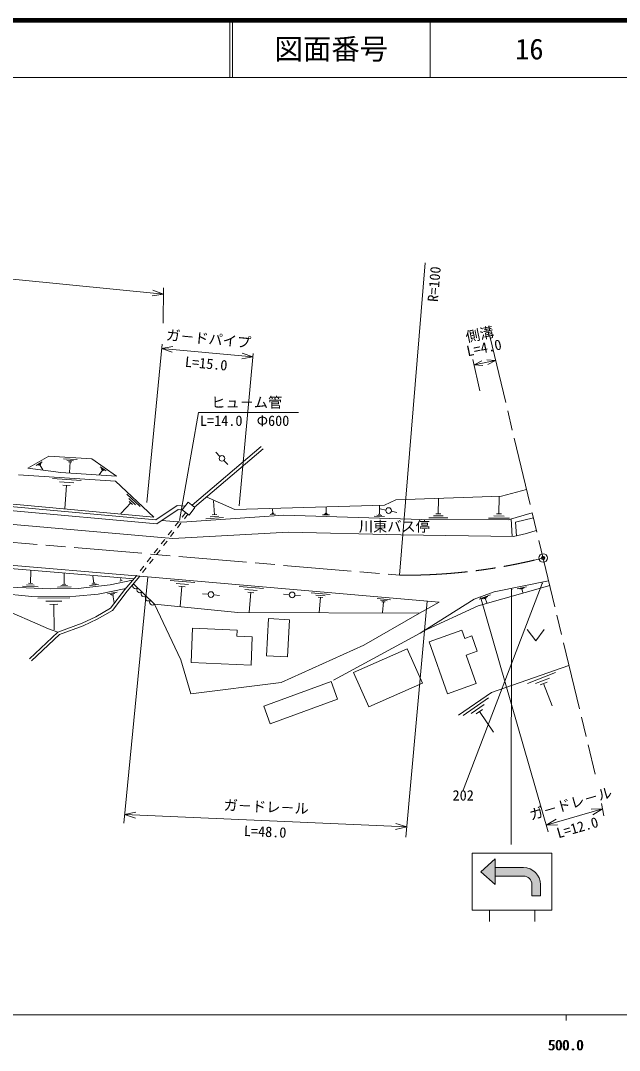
# Model space of a CAD drawing. Units: millimetres, scale not verified. Extents: x 40000 to 680000, y 20000 to 380000.
# Drawn here: x 471908 to 577348, y 198715 to 380000 of the extents above; entities that cross this region are included whole.
import ezdxf
from ezdxf.enums import TextEntityAlignment as Align

# ---------------------------------------------------------------- set-up
doc = ezdxf.new("R2010")
doc.units = ezdxf.units.MM
doc.header["$LTSCALE"] = 1000
doc.header["$PDMODE"] = 32
doc.header["$PDSIZE"] = 500
doc.linetypes.add('CHAIN', pattern=[18.5, 12, -1.5, 3.5, -1.5])
for name, color, linetype, lineweight in [('M-BGD', 7, 'Continuous', 13), ('M-BMK', 2, 'CHAIN', 13), ('M-BMK-SRVR', 3, 'Continuous', 13), ('M-STR-HTXT', 7, 'Continuous', 13), ('M-STR-STRC', 7, 'Continuous', 13), ('M-TTL', 2, 'Continuous', 140), ('M-TTL-BAND', 7, 'Continuous', 13), ('M-TTL-LINE', 7, 'Continuous', 18)]:
    doc.layers.add(name, color=color, linetype=linetype, lineweight=lineweight)
doc.layers.add('M-OTRS', color=6, linetype='Continuous')
doc.layers.add('M-TTL-TXT', color=7, linetype='Continuous')
doc.styles.add('@ＭＳ ゴシック', font='')
doc.styles.add('ＭＳ ゴシック', font='')
doc.styles.get('@ＭＳ ゴシック').set_extended_font_data('@MS Gothic')
doc.styles.get('ＭＳ ゴシック').set_extended_font_data('MS Gothic')

msp = doc.modelspace()

# ---------------------------------------------------------------- hatches: boundary and pattern name
at = {"layer": 'M-STR-HTXT'}
msp.add_hatch(color=256, dxfattribs=at).paths.add_polyline_path([(563819, 281071), (563798, 281076), (563776, 281077), (563754, 281074), (563733, 281068), (563714, 281058), (563696, 281045), (563681, 281030), (563669, 281011), (563661, 280991), (563656, 280970), (563655, 280948), (563657, 280927), (563663, 280906), (563673, 280886), (563686, 280869), (563702, 280854), (563720, 280842), (563740, 280833), (563762, 280828), (563783, 280827), (563805, 280830), (563826, 280836), (563845, 280846), (563863, 280859), (563878, 280875), (563890, 280893), (563898, 280913), (563903, 280934), (563904, 280956), (563902, 280977), (563896, 280998), (563886, 281018), (563873, 281035), (563857, 281050), (563839, 281062)])
at = {"layer": 'M-STR-STRC'}
for points in [[(558419, 279970), (558398, 279975), (558376, 279976), (558355, 279974), (558334, 279967), (558314, 279958), (558297, 279945), (558282, 279929), (558270, 279911), (558261, 279891), (558256, 279869), (558255, 279848), (558258, 279826), (558264, 279805), (558274, 279786), (558287, 279768), (558303, 279753), (558321, 279741), (558341, 279733), (558362, 279728), (558384, 279726), (558405, 279729), (558426, 279735), (558446, 279745), (558463, 279758), (558478, 279774), (558490, 279792), (558499, 279812), (558504, 279833), (558505, 279855), (558502, 279877), (558496, 279898), (558486, 279917), (558473, 279934), (558457, 279949), (558439, 279961)], [(555445, 227910), (555445, 229410), (555445, 230910), (555445, 232410), (552945, 230160)], [(560445, 229410), (560471, 229410), (560497, 229409), (560523, 229408), (560549, 229406), (560576, 229404), (560602, 229402), (560628, 229399), (560654, 229395), (560680, 229391), (560705, 229387), (560731, 229382), (560757, 229377), (560782, 229371), (560808, 229365), (560833, 229359), (560858, 229352), (560883, 229344), (560908, 229337), (560933, 229328), (560958, 229319), (560982, 229310), (561007, 229301), (561031, 229291), (561055, 229280), (561079, 229269), (561102, 229258), (561126, 229246), (561149, 229234), (561172, 229222), (561195, 229209), (561217, 229196), (561240, 229182), (561262, 229168), (561284, 229153), (561305, 229139), (561327, 229123), (561348, 229108), (561368, 229092), (561389, 229076), (561409, 229059), (561429, 229042), (561449, 229025), (561468, 229007), (561487, 228989), (561506, 228971), (561524, 228952), (561542, 228933), (561560, 228914), (561577, 228894), (561594, 228874), (561611, 228854), (561627, 228833), (561643, 228813), (561658, 228792), (561674, 228770), (561688, 228749), (561703, 228727), (561717, 228705), (561731, 228682), (561744, 228660), (561757, 228637), (561769, 228614), (561781, 228591), (561793, 228567), (561804, 228544), (561815, 228520), (561826, 228496), (561836, 228472), (561845, 228447), (561854, 228423), (561863, 228398), (561871, 228373), (561879, 228348), (561887, 228323), (561894, 228298), (561900, 228273), (561906, 228247), (561912, 228222), (561917, 228196), (561922, 228170), (561926, 228145), (561930, 228119), (561934, 228093), (561937, 228067), (561939, 228041), (561941, 228015), (561943, 227988), (561944, 227962), (561945, 227936), (561945, 227910), (561945, 225910), (563445, 225910), (563445, 227910), (563444, 227962), (563443, 228015), (563441, 228067), (563438, 228119), (563433, 228171), (563428, 228224), (563422, 228276), (563416, 228327), (563408, 228379), (563399, 228431), (563390, 228482), (563379, 228534), (563368, 228585), (563356, 228636), (563343, 228686), (563329, 228737), (563314, 228787), (563298, 228837), (563281, 228887), (563264, 228936), (563246, 228985), (563226, 229034), (563206, 229082), (563185, 229130), (563164, 229178), (563141, 229225), (563118, 229272), (563094, 229318), (563069, 229364), (563043, 229410), (563016, 229455), (562989, 229500), (562961, 229544), (562932, 229587), (562902, 229631), (562872, 229673), (562841, 229715), (562809, 229757), (562776, 229798), (562743, 229838), (562709, 229878), (562674, 229917), (562639, 229956), (562603, 229994), (562566, 230031), (562529, 230068), (562491, 230104), (562452, 230139), (562413, 230174), (562373, 230208), (562333, 230241), (562292, 230274), (562250, 230306), (562208, 230337), (562166, 230367), (562122, 230397), (562079, 230426), (562035, 230454), (561990, 230481), (561945, 230508), (561899, 230534), (561853, 230559), (561807, 230583), (561760, 230606), (561713, 230629), (561665, 230651), (561617, 230671), (561569, 230691), (561520, 230711), (561471, 230729), (561422, 230746), (561372, 230763), (561322, 230779), (561272, 230794), (561221, 230808), (561171, 230821), (561120, 230833), (561069, 230844), (561017, 230855), (560966, 230864), (560914, 230873), (560862, 230881), (560810, 230888), (560758, 230893), (560706, 230899), (560654, 230903), (560602, 230906), (560550, 230908), (560497, 230909), (560445, 230910), (555445, 230910), (555445, 229410)]]:
    msp.add_hatch(color=256, dxfattribs=at).paths.add_polyline_path(points)

# ---------------------------------------------------------------- linework, layer by layer
at = {"layer": 'M-BGD'}
for p, q in [((538611, 282364), (543173, 337368)), ((502096, 294682), (514289, 304998)), ((502505, 294373), (514612, 304616)), ((473180, 301203), (476902, 303324)), ((476902, 303324), (484475, 302881)), ((479483, 302872), (481859, 302733)), ((484475, 302881), (488779, 299777)), ((506306, 303999), (507014, 303292)), ((478997, 300429), (473180, 301203)), ((474656, 301698), (475724, 302307)), ((474984, 301744), (475518, 302048)), ((475178, 301713), (475445, 301865)), ((475311, 301789), (475799, 300934)), ((480063, 302600), (481251, 302530)), ((480346, 302345), (480940, 302310)), ((480643, 302328), (480532, 300427)), ((485942, 301453), (486961, 300718)), ((486123, 301167), (486633, 300799)), ((486177, 300973), (486432, 300789)), ((507721, 302585), (508428, 301878)), ((471518, 300064), (488618, 298935)), ((477513, 299367), (482583, 299033)), ((488779, 299777), (478997, 300429)), ((486304, 300881), (485716, 300066)), ((396966, 297620), (498686, 288854)), ((478747, 298777), (481282, 298609)), ((479347, 298228), (480615, 298144)), ((479981, 298186), (479713, 294130)), ((488618, 298935), (495352, 292610)), ((556559, 296259), (561012, 297451)), ((495352, 292610), (448074, 296901)), ((490609, 296654), (492950, 294454)), ((490974, 295870), (492145, 294770)), ((504596, 296142), (509655, 293907)), ((536009, 294679), (537974, 295635)), ((537974, 295635), (556559, 296259)), ((545463, 293146), (545479, 295787)), ((556143, 293166), (556161, 296146)), ((470017, 293744), (495901, 291422)), ((470078, 294441), (495717, 292141)), ((491340, 295086), (489580, 293213)), ((491047, 295361), (491632, 294811)), ((495717, 292141), (499458, 294647)), ((495901, 291422), (499640, 293926)), ((499458, 294647), (500865, 294513)), ((499640, 293926), (500370, 293857)), ((501393, 295212), (500370, 293857)), ((500370, 293857), (501590, 292937)), ((502613, 294292), (501393, 295212)), ((501590, 292937), (502613, 294292)), ((506048, 293012), (505880, 295478)), ((509655, 293907), (536009, 294679)), ((516308, 293271), (516258, 294001)), ((525689, 293257), (525719, 294278)), ((535077, 293090), (535121, 294553)), ((535247, 294058), (536224, 293846)), ((500295, 291701), (496769, 292003)), ((518267, 292920), (500295, 291701)), ((500983, 293395), (500367, 292606)), ((501382, 293093), (500767, 292305)), ((507631, 292500), (504548, 292290)), ((506839, 292756), (505298, 292651)), ((506433, 293038), (505662, 292985)), ((516776, 293120), (515864, 293058)), ((516542, 293196), (516086, 293165)), ((516422, 293279), (516194, 293264)), ((542552, 292203), (518267, 292920)), ((526319, 292983), (525043, 293020)), ((526004, 293120), (525366, 293139)), ((525848, 293252), (525529, 293261)), ((535981, 292697), (534152, 292751)), ((535529, 292894), (534615, 292921)), ((535306, 293083), (534849, 293097)), ((537202, 293635), (538179, 293424)), ((557733, 292112), (542552, 292203)), ((547110, 292476), (543809, 292495)), ((546287, 292811), (544636, 292821)), ((545876, 293143), (545051, 293148)), ((558001, 292410), (554276, 292433)), ((557072, 292788), (555210, 292799)), ((556608, 293163), (555677, 293169)), ((562005, 293324), (557733, 292112)), ((558462, 289200), (558276, 292266)), ((498520, 290242), (497905, 289454)), ((499752, 291818), (499136, 291030)), ((500151, 291517), (499535, 290729)), ((560980, 289687), (562719, 290261)), ((497289, 288666), (496673, 287878)), ((497688, 288365), (497073, 287577)), ((498920, 289941), (498304, 289153)), ((498686, 288854), (519110, 289930)), ((519110, 289930), (538878, 289470)), ((538878, 289470), (558715, 289196)), ((558715, 289196), (560980, 289687)), ((496058, 287090), (495442, 286302)), ((496457, 286789), (495841, 286001)), ((494826, 285514), (494211, 284726)), ((495226, 285213), (494610, 284425)), ((466186, 283841), (491826, 281713)), ((466238, 284439), (492895, 282226)), ((473630, 280942), (473722, 283157)), ((493595, 283938), (492979, 283150)), ((493994, 283637), (493379, 282849)), ((479599, 280766), (479559, 282659)), ((484993, 280999), (484602, 280954)), ((484797, 280977), (484654, 282226)), ((491626, 281469), (487667, 280688)), ((489809, 281416), (489368, 281329)), ((489589, 281373), (489501, 281815)), ((490289, 279841), (492289, 282276)), ((490680, 279530), (492895, 282226)), ((492364, 282362), (492296, 282276)), ((492895, 282226), (545589, 277599)), ((498222, 281457), (502583, 281074)), ((555309, 279465), (564878, 281387)), ((461812, 279507), (476794, 272927)), ((466711, 279351), (473875, 278638)), ((477164, 279940), (470026, 280236)), ((474992, 280330), (472223, 280445)), ((474311, 280636), (472926, 280693)), ((473976, 280927), (473284, 280956)), ((482068, 280045), (477164, 279940)), ((480793, 280318), (478426, 280267)), ((480196, 280542), (479013, 280516)), ((479895, 280772), (479304, 280759)), ((487667, 280688), (482068, 280045)), ((485614, 280754), (484052, 280575)), ((485206, 280865), (484425, 280776)), ((485543, 279027), (490446, 280032)), ((487203, 279061), (488907, 279410)), ((487735, 276547), (490289, 279841)), ((488071, 276165), (490680, 279530)), ((491769, 280855), (495504, 277263)), ((499274, 280925), (501455, 280734)), ((499781, 280441), (500871, 280346)), ((500326, 280394), (500020, 276905)), ((510372, 280390), (514703, 280010)), ((511416, 279862), (513582, 279672)), ((511920, 279381), (513003, 279286)), ((512461, 279334), (512157, 275869)), ((523096, 279273), (526400, 278983)), ((551762, 278135), (555309, 279465)), ((552466, 276961), (565078, 280556)), ((559324, 279966), (560982, 280299)), ((559755, 279966), (560584, 280133)), ((559979, 279925), (560393, 280008)), ((560186, 279966), (560319, 279303)), ((473875, 278638), (481640, 278690)), ((474947, 278345), (480572, 278383)), ((476357, 277792), (479169, 277811)), ((481640, 278690), (485543, 279027)), ((487664, 278978), (488516, 279153)), ((487912, 278851), (488338, 278938)), ((488125, 278895), (488404, 277532)), ((503937, 279103), (504932, 279006)), ((505927, 278908), (506922, 278811)), ((518228, 279004), (519226, 278938)), ((520224, 278872), (521222, 278806)), ((523893, 278870), (525545, 278725)), ((524277, 278503), (525103, 278431)), ((524690, 278467), (524458, 275824)), ((534685, 278255), (537054, 278047)), ((535256, 277967), (536441, 277862)), ((535531, 277704), (536124, 277652)), ((535828, 277678), (535661, 275782)), ((542136, 275659), (545589, 277599)), ((542241, 272162), (551762, 278135)), ((552629, 278140), (554652, 278899)), ((553173, 278228), (554185, 278608)), ((553464, 278222), (553970, 278412)), ((553717, 278317), (554020, 277508)), ((477064, 277235), (478470, 277244)), ((477767, 277239), (477797, 272740)), ((485178, 275043), (487735, 276547)), ((485411, 274600), (488071, 276165)), ((495504, 277263), (510131, 275776)), ((495504, 277263), (500117, 267450)), ((510131, 275776), (542136, 275659)), ((532333, 270051), (542136, 275659)), ((542820, 272525), (552466, 276961)), ((478491, 272347), (482741, 273914)), ((482741, 273914), (485178, 275043)), ((482933, 273452), (485411, 274600)), ((515551, 274719), (515199, 268185)), ((519247, 274520), (515551, 274719)), ((518895, 267985), (519247, 274520)), ((473488, 267661), (478491, 272347)), ((476794, 272927), (478491, 272347)), ((478759, 271913), (482933, 273452)), ((502174, 273048), (501914, 266979)), ((510016, 272712), (502174, 273048)), ((509969, 271611), (510016, 272712)), ((527011, 263908), (542241, 272162)), ((542464, 272301), (542820, 272525)), ((549587, 272721), (543823, 270662)), ((550114, 271246), (549587, 272721)), ((561105, 272800), (562605, 270800)), ((562605, 270800), (564105, 272800)), ((473829, 267296), (478759, 271913)), ((512700, 271495), (509969, 271611)), ((512487, 266527), (512700, 271495)), ((543823, 270662), (547096, 261497)), ((551353, 271689), (550114, 271246)), ((552308, 269015), (551353, 271689)), ((517808, 263507), (532333, 270051)), ((530533, 265260), (539955, 269431)), ((539955, 269431), (542649, 263344)), ((550336, 268311), (552308, 269015)), ((552128, 263295), (550336, 268311)), ((500117, 267450), (501869, 261500)), ((501914, 266979), (512487, 266527)), ((515199, 268185), (518895, 267985)), ((533227, 259174), (530533, 265260)), ((554808, 261735), (568469, 266463)), ((561136, 263327), (566071, 265231)), ((501869, 261500), (517808, 263507)), ((514729, 259303), (526584, 263646)), ((526584, 263646), (527726, 260529)), ((542649, 263344), (533227, 259174)), ((547096, 261497), (552128, 263295)), ((562560, 263310), (565028, 264261)), ((563367, 263054), (564601, 263530)), ((563984, 263292), (565507, 259345)), ((549043, 257718), (554808, 261735)), ((515871, 256186), (514729, 259303)), ((527726, 260529), (515871, 256186)), ((549827, 257699), (554321, 260804)), ((551261, 258026), (553508, 259579)), ((552133, 257965), (553257, 258741)), ((552695, 258353), (555180, 254758))]:
    msp.add_line(p, q, dxfattribs=at)
msp.add_lwpolyline([(559255, 289313), (559037, 291687), (562212, 292464)], dxfattribs=at)
for centre in [(507367, 302938), (536713, 293741), (505430, 278957), (519725, 278905)]:
    msp.add_circle(centre, 500, dxfattribs=at)
for centre, radius, start, end in [((539459, 382361), 100000, 283.26513, 284.15452), ((492155, 280510), 519, 138.16994, 314.06664), ((492902, 279791), 519, 138.16994, 314.06664), ((493650, 279073), 519, 138.16994, 314.06664), ((494397, 278354), 519, 138.16994, 314.06664), ((495144, 277636), 519, 138.16994, 314.06664)]:
    msp.add_arc(centre, radius, start, end, dxfattribs=at)
at = {"layer": 'M-BMK'}
for p, q in [((554515, 324451), (573071, 247342)), ((462885, 288813), (538611, 282364))]:
    msp.add_line(p, q, dxfattribs=at)
msp.add_arc((539459, 382361), 100000, 269.51414, 283.26513, dxfattribs=at)
at = {"layer": 'M-BMK-SRVR'}
msp.add_circle((563913, 285397), 750, dxfattribs=at)
msp.add_point((563913, 285397), dxfattribs=at)
msp.add_point((563913, 285397), dxfattribs=at)
msp.add_point((563913, 285397), dxfattribs=at)
at = {"layer": 'M-OTRS'}
msp.add_point((563913, 285397), dxfattribs=at)
at = {"layer": 'M-STR-HTXT'}
for p, q in [((497049, 331863), (495076, 331538)), ((497049, 331863), (495178, 332568)), ((497063, 332979), (496985, 326758)), ((552747, 314847), (551534, 320364)), ((551747, 319396), (555544, 320176)), ((551747, 319396), (553135, 320091)), ((551747, 319396), (553297, 319304)), ((555544, 320176), (553993, 320268)), ((555544, 320176), (554155, 319481)), ((499911, 292023), (503234, 310982)), ((503234, 310982), (520853, 310982)), ((563774, 280937), (549841, 244530))]:
    msp.add_line(p, q, dxfattribs=at)
msp.add_lwpolyline([(497049, 331863), (419610, 339518), (350140, 342929), (263119, 343809)], dxfattribs=at)
at = {"layer": 'M-STR-STRC'}
for p, q in [((494142, 295141), (496819, 323041)), ((496748, 322302), (498720, 322635)), ((496748, 322302), (512814, 320786)), ((496748, 322302), (498622, 321605)), ((510405, 294606), (512870, 321398)), ((512814, 320786), (510939, 321483)), ((512814, 320786), (510842, 320452)), ((494337, 282100), (490069, 238695)), ((558375, 279836), (558288, 234957)), ((543518, 277781), (539730, 236246)), ((552863, 278548), (564814, 237213)), ((564476, 238383), (574390, 241222)), ((574390, 241222), (572390, 241188)), ((574390, 241222), (572675, 240192)), ((574204, 242202), (574615, 240030)), ((490218, 240217), (492171, 240650)), ((490218, 240217), (539895, 238051)), ((490218, 240217), (492126, 239615)), ((564476, 238383), (566191, 239412)), ((539895, 238051), (537942, 237618)), ((539895, 238051), (537987, 238652)), ((564476, 238383), (566476, 238417)), ((551445, 233410), (565445, 233410)), ((551445, 223410), (551445, 233410)), ((555445, 232410), (552945, 230160)), ((555445, 232410), (555445, 227910)), ((565445, 233410), (565445, 224800)), ((560445, 230910), (555445, 230910)), ((552945, 230160), (555445, 227910)), ((560445, 229410), (555445, 229410)), ((561945, 227910), (561945, 225910)), ((563445, 227910), (563445, 225910)), ((563445, 225910), (561945, 225910)), ((565445, 224794), (565445, 223410)), ((565445, 223410), (551445, 223410)), ((554445, 223410), (554445, 221410)), ((562445, 223410), (562445, 221410))]:
    msp.add_line(p, q, dxfattribs=at)
for radius in [3000, 1500]:
    msp.add_arc((560445, 227910), radius, 0, 90, dxfattribs=at)
at = {"layer": 'M-TTL'}
msp.add_line((680000, 380000), (40000, 380000), dxfattribs=at)
at = {"layer": 'M-TTL-BAND'}
for p, q in [((40000, 205000), (579000, 205000)), ((568000, 205000), (568000, 204000))]:
    msp.add_line(p, q, dxfattribs=at)
at = {"layer": 'M-TTL-LINE'}
for p, q in [((508747, 380000), (508747, 370000)), ((509247, 380000), (509247, 370000)), ((543997, 380000), (543997, 370000)), ((40000, 370000), (680000, 370000))]:
    msp.add_line(p, q, dxfattribs=at)

# ---------------------------------------------------------------- texts
at = {"layer": 'M-BGD', "style": 'ＭＳ ゴシック'}
msp.add_text('R=100', height=1833, rotation=85.259, dxfattribs=at).set_placement((545934, 330387), align=Align.BOTTOM_LEFT)
msp.add_text('川東バス停', height=1833, dxfattribs=at).set_placement((537719, 289497), align=Align.BOTTOM_CENTER)
at = {"layer": 'M-STR-HTXT', "style": 'ＭＳ ゴシック'}
msp.add_text('側溝', height=1833, rotation=11.619, dxfattribs=at).set_placement((553054, 323349), align=Align.BOTTOM_CENTER)
at = {"layer": 'M-STR-HTXT', "style": '@ＭＳ ゴシック'}
msp.add_text('L=4.0', height=1833, rotation=11.619, dxfattribs=at).set_placement((553328, 323310), align=Align.TOP_CENTER)
at = {"layer": 'M-STR-HTXT', "style": 'ＭＳ ゴシック'}
msp.add_text('ヒュ－ム管', height=1833, dxfattribs=at).set_placement((505474, 311320), align=Align.BOTTOM_LEFT)
at = {"layer": 'M-STR-HTXT'}
for s, style, p in [('L=14.0\u3000Φ600', 'ＭＳ ゴシック', (511359, 310482)), ('202', '@ＭＳ ゴシック', (549841, 244530))]:
    msp.add_text(s, height=1833, dxfattribs=dict(at, style=style)).set_placement(p, align=Align.TOP_CENTER)
at = {"layer": 'M-STR-STRC', "style": 'ＭＳ ゴシック'}
for s, rotation, p in [('ガ－ドパイプ', 354.611, (504875, 322539)), ('ガ－ドレ－ル', 15.979, (569158, 240764)), ('ガ－ドレ－ル', 357.503, (515100, 240133))]:
    msp.add_text(s, height=1833, rotation=rotation, dxfattribs=at).set_placement(p, align=Align.BOTTOM_CENTER)
at = {"layer": 'M-STR-STRC', "style": '@ＭＳ ゴシック'}
for s, rotation, p in [('L=15.0', 354.611, (504687, 320548)), ('L=12.0', 15.979, (569708, 238841)), ('L=48.0', 357.503, (515013, 238135))]:
    msp.add_text(s, height=1833, rotation=rotation, dxfattribs=at).set_placement(p, align=Align.TOP_CENTER)
at = {"layer": 'M-TTL-BAND', "style": 'ＭＳ ゴシック'}
for p in [(567844, 198195), (568000, 198195)]:
    msp.add_text('500.0', height=1833, dxfattribs=at).set_placement(p, align=Align.BOTTOM_CENTER)
at = {"layer": 'M-TTL-TXT', "style": 'ＭＳ ゴシック'}
for s, p in [('図面番号', (526622, 375000)), ('16', (561497, 375000))]:
    msp.add_text(s, height=3666, dxfattribs=at).set_placement(p, align=Align.MIDDLE_CENTER)

doc.saveas('drawing.dxf')
